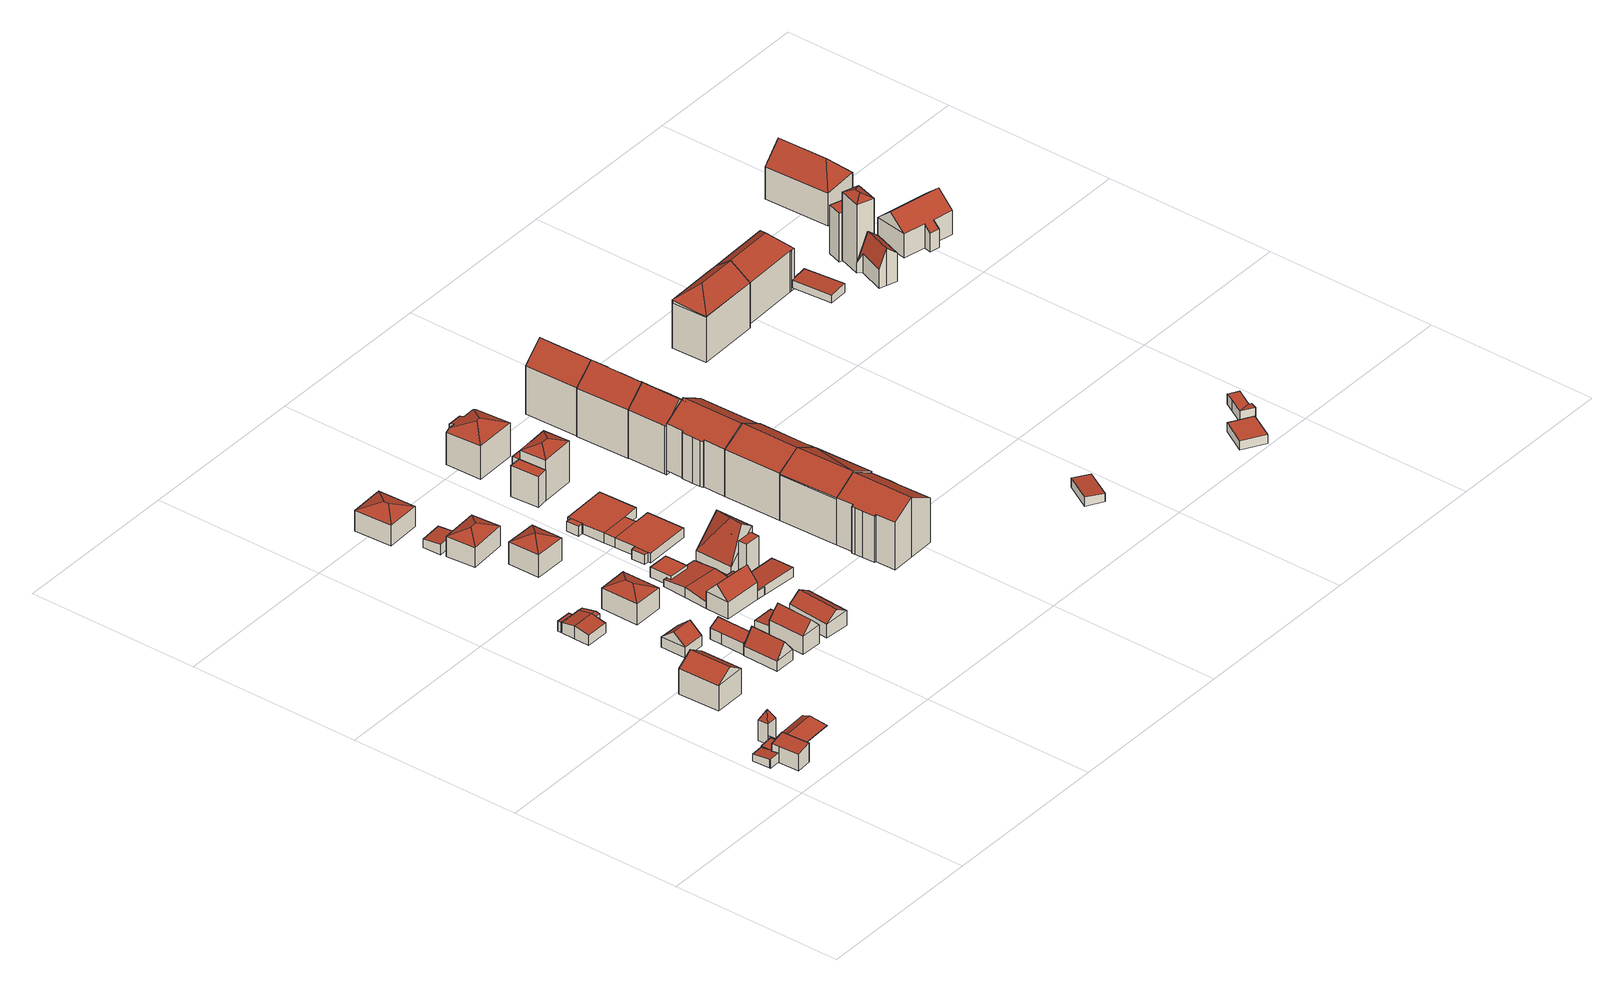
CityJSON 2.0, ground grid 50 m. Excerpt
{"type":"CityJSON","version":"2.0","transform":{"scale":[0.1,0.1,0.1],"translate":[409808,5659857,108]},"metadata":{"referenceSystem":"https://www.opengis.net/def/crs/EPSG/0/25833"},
"CityObjects":{
"building1":{"type":"Building","attributes":{"Dachtyp_tdc":"tdcPolyFlatRoof","Gemeindeschluessel":14612000,"Dachneigung":5.55,"QualitaetDacherkennung":93,"Geometrietyp2DReferenz":"3000","measuredHeight":2.66,"function":"31001_9998","roofType":"2100"},"geometry":[{"type":"Solid","lod":"2","boundaries":[[[[0,1,2,3]],[[1,4,5,2]],[[4,6,7,5]],[[6,8,9,7]],[[8,10,11,9]],[[10,12,13,11]],[[12,0,3,13]],[[12,10,8,6,4,1,0]],[[3,2,5,7,9,11,13]]]],"semantics":{"surfaces":[{"type":"WallSurface"},{"type":"RoofSurface"},{"type":"GroundSurface"}],"values":[[0,0,0,0,0,0,0,1,2]]}}]},
"building2":{"type":"Building","attributes":{"Dachtyp_tdc":"tdcPolyFlatRoof","Gemeindeschluessel":14612000,"Dachneigung":9.19,"QualitaetDacherkennung":72,"Geometrietyp2DReferenz":"3000","measuredHeight":5.71,"function":"31001_9998","roofType":"2100"},"geometry":[{"type":"Solid","lod":"2","boundaries":[[[[14,15,16,17]],[[15,18,19,16]],[[18,20,21,19]],[[20,22,23,21]],[[22,24,25,23]],[[24,14,17,25]],[[24,22,20,18,15,14]],[[17,16,19,21,23,25]]]],"semantics":{"surfaces":[{"type":"WallSurface"},{"type":"RoofSurface"},{"type":"GroundSurface"}],"values":[[0,0,0,0,0,0,1,2]]}}]},
"building3":{"type":"Building","attributes":{"Gemeindeschluessel":14612000,"Dachneigung":90,"Dachorientierung":0,"MittlereTraufHoehe":113.67,"QualitaetDacherkennung":63,"ObjektHoehe":2.41,"BodenHoehe":111.26,"Geometrietyp2DReferenz":"3000","AbsoluteHoehe":113.67,"Dachflaeche":14.37,"measuredHeight":2.41,"function":"31001_9998","roofType":"1000","storeysAboveGround":1},"geometry":[{"type":"MultiSurface","lod":"2","boundaries":[[[26,27,9,11]],[[27,28,29,9]],[[28,30,31,29]],[[30,26,11,31]],[[30,28,27,26]],[[11,9,29,31]]],"semantics":{"surfaces":[{"type":"WallSurface"},{"type":"RoofSurface"},{"type":"GroundSurface"}],"values":[0,0,0,0,1,2]}}]},
"building4":{"type":"Building","attributes":{"Gemeindeschluessel":14612000,"Geometrietyp2DReferenz":"3000","function":"31001_9998","roofType":"9999"},"children":["building4-1","building4-2"]},
"building4-1":{"type":"BuildingPart","attributes":{"Dachtyp_tdc":"tdcFreeFormRoof","Dachneigung":36.39,"QualitaetDacherkennung":19,"Geometrietyp2DReferenz":"3000","measuredHeight":2.85,"roofType":"5000"},"parents":["building4"],"geometry":[{"type":"MultiSurface","lod":"2","boundaries":[[[32,33,34,35]],[[33,36,37,34]],[[36,38,39,37]],[[40,38,36]],[[41,40,36,33]],[[41,33,32]],[[40,41,32,42,38]],[[35,34,37,39,43]]],"semantics":{"surfaces":[{"type":"WallSurface"},{"type":"RoofSurface"},{"type":"GroundSurface"}],"values":[0,0,0,0,1,1,1,2]}}]},
"building4-2":{"type":"BuildingPart","attributes":{"Dachtyp_tdc":"tdcFreeFormRoof","Dachneigung":62.04,"QualitaetDacherkennung":22,"Geometrietyp2DReferenz":"3000","measuredHeight":9.02,"roofType":"5000"},"parents":["building4"],"geometry":[{"type":"MultiSurface","lod":"2","boundaries":[[[44,45,46,39,38]],[[45,47,48,46]],[[47,49,42,43,48]],[[50,51,47,45]],[[50,45,44]],[[51,50,44,49]],[[51,49,47]],[[43,39,46,48]]],"semantics":{"surfaces":[{"type":"WallSurface"},{"type":"RoofSurface"},{"type":"GroundSurface"}],"values":[0,0,0,1,1,1,1,2]}}]},
"building5":{"type":"Building","attributes":{"Dachtyp_tdc":"tdcGableRoof","Gemeindeschluessel":14612000,"Dachneigung":33.77,"QualitaetDacherkennung":97,"Geometrietyp2DReferenz":"3000","measuredHeight":10.69,"function":"31001_9998","roofType":"3100"},"geometry":[{"type":"Solid","lod":"2","boundaries":[[[[52,53,54,55]],[[53,56,57,54]],[[56,58,59,57]],[[58,52,55,59]],[[56,53,60]],[[52,58,61]],[[53,52,61,60]],[[58,56,60,61]],[[55,54,57,59]]]],"semantics":{"surfaces":[{"type":"WallSurface"},{"type":"RoofSurface"},{"type":"GroundSurface"}],"values":[[0,0,0,0,0,0,1,1,2]]}}]},
"building6":{"type":"Building","attributes":{"Dachtyp_tdc":"tdcPolyFlatRoof","Gemeindeschluessel":14612000,"Dachneigung":5.73,"QualitaetDacherkennung":100,"Geometrietyp2DReferenz":"3000","measuredHeight":3.05,"function":"31001_9998","roofType":"2100"},"geometry":[{"type":"Solid","lod":"2","boundaries":[[[[62,63,64,65]],[[63,66,67,64]],[[66,68,69,67]],[[68,62,65,69]],[[68,66,63,62]],[[65,64,67,69]]]],"semantics":{"surfaces":[{"type":"WallSurface"},{"type":"RoofSurface"},{"type":"GroundSurface"}],"values":[[0,0,0,0,1,2]]}}]},
"building7":{"type":"Building","attributes":{"Gemeindeschluessel":14612000,"Geometrietyp2DReferenz":"3000","function":"31001_9998","roofType":"9999"},"children":["building7-1","building7-2"]},
"building7-1":{"type":"BuildingPart","attributes":{"Dachtyp_tdc":"tdcGableRoof","Dachneigung":11.81,"QualitaetDacherkennung":100,"Geometrietyp2DReferenz":"3000","measuredHeight":3.91,"roofType":"3100"},"parents":["building7"],"geometry":[{"type":"MultiSurface","lod":"2","boundaries":[[[70,71,72,73]],[[70,74,75,71]],[[74,76,77,75]],[[76,78,79,77]],[[74,70,73,80]],[[80,78,76,74]],[[79,81,72,71,75,77]]],"semantics":{"surfaces":[{"type":"WallSurface"},{"type":"RoofSurface"},{"type":"GroundSurface"}],"values":[0,0,0,0,1,1,2]}}]},
"building7-2":{"type":"BuildingPart","attributes":{"Dachtyp_tdc":"tdcGableRoof","Dachneigung":11.22,"QualitaetDacherkennung":94,"Geometrietyp2DReferenz":"3000","measuredHeight":3.87,"roofType":"3100"},"parents":["building7"],"geometry":[{"type":"MultiSurface","lod":"2","boundaries":[[[82,83,84,85]],[[83,62,65,84]],[[62,68,69,65]],[[68,73,72,69]],[[78,86,87,79]],[[86,82,85,87]],[[80,73,68,62,83]],[[83,82,86,78,80]],[[85,84,65,69,72,81,79,87]]],"semantics":{"surfaces":[{"type":"WallSurface"},{"type":"RoofSurface"},{"type":"GroundSurface"}],"values":[0,0,0,0,0,0,1,1,2]}}]},
"building8":{"type":"Building","attributes":{"Dachtyp_tdc":"tdcGableRoof","Gemeindeschluessel":14612000,"Dachneigung":41.27,"QualitaetDacherkennung":98,"Geometrietyp2DReferenz":"3000","measuredHeight":6.26,"function":"31001_9998","roofType":"3100"},"geometry":[{"type":"Solid","lod":"2","boundaries":[[[[88,89,90,91]],[[89,92,93,90]],[[92,94,95,93]],[[94,88,91,95]],[[92,89,96]],[[88,94,97]],[[89,88,97,96]],[[94,92,96,97]],[[91,90,93,95]]]],"semantics":{"surfaces":[{"type":"WallSurface"},{"type":"RoofSurface"},{"type":"GroundSurface"}],"values":[[0,0,0,0,0,0,1,1,2]]}}]},
"building9":{"type":"Building","attributes":{"Dachtyp_tdc":"tdcFreeFormRoof","Gemeindeschluessel":14612000,"Dachneigung":52.79,"QualitaetDacherkennung":95,"Geometrietyp2DReferenz":"3000","measuredHeight":7.08,"function":"31001_9998","roofType":"5000"},"geometry":[{"type":"Solid","lod":"2","boundaries":[[[[98,99,100,101]],[[99,102,103,100]],[[102,104,105,103]],[[104,106,107,105]],[[106,98,101,107]],[[99,98,106,108]],[[108,106,104,102]],[[102,99,108]],[[101,100,103,105,107]]]],"semantics":{"surfaces":[{"type":"WallSurface"},{"type":"RoofSurface"},{"type":"GroundSurface"}],"values":[[0,0,0,0,0,1,1,0,2]]}}]},
"building10":{"type":"Building","attributes":{"Dachtyp_tdc":"tdcPolyFlatRoof","Gemeindeschluessel":14612000,"Dachneigung":26.2,"QualitaetDacherkennung":65,"Geometrietyp2DReferenz":"3000","measuredHeight":5,"function":"31001_9998","roofType":"2100"},"geometry":[{"type":"Solid","lod":"2","boundaries":[[[[109,110,111,112]],[[110,113,114,111]],[[113,115,116,114]],[[115,117,118,116]],[[117,119,120,118]],[[119,109,112,120]],[[119,117,115,113,110,109]],[[112,111,114,116,118,120]]]],"semantics":{"surfaces":[{"type":"WallSurface"},{"type":"RoofSurface"},{"type":"GroundSurface"}],"values":[[0,0,0,0,0,0,1,2]]}}]},
"building11":{"type":"Building","attributes":{"Dachtyp_tdc":"tdcFreeFormRoof","Gemeindeschluessel":14612000,"Dachneigung":22.18,"QualitaetDacherkennung":99,"Geometrietyp2DReferenz":"3000","measuredHeight":8.03,"function":"31001_9998","roofType":"5000"},"geometry":[{"type":"Solid","lod":"2","boundaries":[[[[121,122,123,124]],[[122,125,126,123]],[[125,127,128,126]],[[127,129,130,128]],[[129,121,124,130]],[[121,129,131]],[[125,132,127]],[[127,132,131,129]],[[132,125,122,121,131]],[[124,123,126,128,130]]]],"semantics":{"surfaces":[{"type":"WallSurface"},{"type":"RoofSurface"},{"type":"GroundSurface"}],"values":[[0,0,0,0,0,1,1,1,1,2]]}}]},
"building12":{"type":"Building","attributes":{"Dachtyp_tdc":"tdcGableRoof","Gemeindeschluessel":14612000,"Dachneigung":47.67,"QualitaetDacherkennung":96,"Geometrietyp2DReferenz":"3000","measuredHeight":8.75,"function":"31001_9998","roofType":"3100"},"geometry":[{"type":"Solid","lod":"2","boundaries":[[[[133,134,135,136]],[[134,137,138,135]],[[137,139,140,138]],[[139,133,136,140]],[[137,134,141]],[[133,139,142]],[[134,133,142,141]],[[139,137,141,142]],[[136,135,138,140]]]],"semantics":{"surfaces":[{"type":"WallSurface"},{"type":"RoofSurface"},{"type":"GroundSurface"}],"values":[[0,0,0,0,0,0,1,1,2]]}}]},
"building13":{"type":"Building","attributes":{"Dachtyp_tdc":"tdcPolyFlatRoof","Gemeindeschluessel":14612000,"Dachneigung":5.25,"QualitaetDacherkennung":80,"Geometrietyp2DReferenz":"3000","measuredHeight":3.21,"function":"31001_9998","roofType":"2100"},"geometry":[{"type":"Solid","lod":"2","boundaries":[[[[143,144,145,146]],[[144,147,148,145]],[[147,149,150,148]],[[149,143,146,150]],[[149,147,144,143]],[[146,145,148,150]]]],"semantics":{"surfaces":[{"type":"WallSurface"},{"type":"RoofSurface"},{"type":"GroundSurface"}],"values":[[0,0,0,0,1,2]]}}]},
"building14":{"type":"Building","attributes":{"Dachtyp_tdc":"tdcPolyFlatRoof","Gemeindeschluessel":14612000,"Dachneigung":6.08,"QualitaetDacherkennung":90,"Geometrietyp2DReferenz":"3000","measuredHeight":3.07,"function":"31001_9998","roofType":"2100"},"geometry":[{"type":"Solid","lod":"2","boundaries":[[[[151,152,153,154]],[[152,155,156,153]],[[155,157,158,156]],[[157,151,154,158]],[[157,155,152,151]],[[154,153,156,158]]]],"semantics":{"surfaces":[{"type":"WallSurface"},{"type":"RoofSurface"},{"type":"GroundSurface"}],"values":[[0,0,0,0,1,2]]}}]},
"building15":{"type":"Building","attributes":{"Dachtyp_tdc":"tdcHipRoof","Gemeindeschluessel":14612000,"Dachneigung":22.45,"QualitaetDacherkennung":80,"Geometrietyp2DReferenz":"3000","measuredHeight":7.75,"function":"31001_9998","roofType":"3200"},"geometry":[{"type":"Solid","lod":"2","boundaries":[[[[159,160,161,162]],[[160,163,164,161]],[[163,165,166,164]],[[165,159,162,166]],[[163,160,167]],[[159,165,168]],[[160,159,168,167]],[[165,163,167,168]],[[162,161,164,166]]]],"semantics":{"surfaces":[{"type":"WallSurface"},{"type":"RoofSurface"},{"type":"GroundSurface"}],"values":[[0,0,0,0,1,1,1,1,2]]}}]},
"building16":{"type":"Building","attributes":{"Dachtyp_tdc":"tdcTentRoof","Gemeindeschluessel":14612000,"Dachneigung":21.38,"QualitaetDacherkennung":92,"Geometrietyp2DReferenz":"3000","measuredHeight":8.68,"function":"31001_9998","roofType":"3500"},"geometry":[{"type":"Solid","lod":"2","boundaries":[[[[169,170,171,172]],[[170,173,174,171]],[[173,175,176,174]],[[175,169,172,176]],[[170,169,177]],[[173,170,177]],[[175,173,177]],[[169,175,177]],[[172,171,174,176]]]],"semantics":{"surfaces":[{"type":"WallSurface"},{"type":"RoofSurface"},{"type":"GroundSurface"}],"values":[[0,0,0,0,1,1,1,1,2]]}}]},
"building17":{"type":"Building","attributes":{"Dachtyp_tdc":"tdcFreeFormRoof","Gemeindeschluessel":14612000,"Dachneigung":21.27,"QualitaetDacherkennung":87,"Geometrietyp2DReferenz":"3000","measuredHeight":8.02,"function":"31001_9998","roofType":"5000"},"geometry":[{"type":"Solid","lod":"2","boundaries":[[[[178,179,180,181]],[[179,182,183,180]],[[182,184,185,183]],[[184,178,181,185]],[[186,184,182]],[[187,186,182,179]],[[187,179,178]],[[186,187,178,184]],[[181,180,183,185]]]],"semantics":{"surfaces":[{"type":"WallSurface"},{"type":"RoofSurface"},{"type":"GroundSurface"}],"values":[[0,0,0,0,1,1,1,1,2]]}}]},
"building18":{"type":"Building","attributes":{"Dachtyp_tdc":"tdcFreeFormRoof","Gemeindeschluessel":14612000,"Dachneigung":46.26,"QualitaetDacherkennung":90,"Geometrietyp2DReferenz":"3000","measuredHeight":8.81,"function":"31001_9998","roofType":"5000"},"geometry":[{"type":"Solid","lod":"2","boundaries":[[[[188,189,190,191]],[[189,192,193,190]],[[192,194,195,193]],[[194,188,191,195]],[[188,196,197,189]],[[196,194,192,197]],[[192,189,197]],[[188,194,196]],[[191,190,193,195]]]],"semantics":{"surfaces":[{"type":"WallSurface"},{"type":"RoofSurface"},{"type":"GroundSurface"}],"values":[[0,0,0,0,1,1,0,0,2]]}}]},
"building19":{"type":"Building","attributes":{"Dachtyp_tdc":"tdcGableRoof","Gemeindeschluessel":14612000,"Dachneigung":34.18,"QualitaetDacherkennung":93,"Geometrietyp2DReferenz":"3000","measuredHeight":6.57,"function":"31001_9998","roofType":"3100"},"geometry":[{"type":"Solid","lod":"2","boundaries":[[[[198,199,200,201]],[[199,202,203,200]],[[202,204,205,203]],[[204,198,201,205]],[[202,199,206]],[[198,204,207]],[[199,198,207,206]],[[204,202,206,207]],[[201,200,203,205]]]],"semantics":{"surfaces":[{"type":"WallSurface"},{"type":"RoofSurface"},{"type":"GroundSurface"}],"values":[[0,0,0,0,0,0,1,1,2]]}}]},
"building20":{"type":"Building","attributes":{"Gemeindeschluessel":14612000,"Dachneigung":82.67,"Dachorientierung":-86.06,"MittlereTraufHoehe":114.1,"QualitaetDacherkennung":48,"ObjektHoehe":3.02,"BodenHoehe":111.62,"Geometrietyp2DReferenz":"3000","AbsoluteHoehe":114.64,"Dachflaeche":153.71,"measuredHeight":3.02,"function":"31001_9998","roofType":"3100","storeysAboveGround":1},"geometry":[{"type":"MultiSurface","lod":"2","boundaries":[[[208,209,210,211]],[[209,212,213,210]],[[212,214,215,213]],[[214,216,217,215]],[[216,218,219,217]],[[218,220,221,219]],[[220,222,223,221]],[[222,208,211,223]],[[209,208,222,220,218,216]],[[216,214,212,209]],[[211,210,213,215,217,219,221,223]]],"semantics":{"surfaces":[{"type":"WallSurface"},{"type":"RoofSurface"},{"type":"GroundSurface"}],"values":[0,0,0,0,0,0,0,0,1,1,2]}}]},
"building21":{"type":"Building","attributes":{"Dachtyp_tdc":"tdcPolyFlatRoof","Gemeindeschluessel":14612000,"Dachneigung":0,"QualitaetDacherkennung":33,"Geometrietyp2DReferenz":"3000","measuredHeight":3,"function":"31001_9998","roofType":"1000"},"geometry":[{"type":"Solid","lod":"2","boundaries":[[[[224,225,226,227]],[[225,228,229,226]],[[228,230,231,229]],[[230,224,227,231]],[[230,228,225,224]],[[227,226,229,231]]]],"semantics":{"surfaces":[{"type":"WallSurface"},{"type":"RoofSurface"},{"type":"GroundSurface"}],"values":[[0,0,0,0,1,2]]}}]},
"building22":{"type":"Building","attributes":{"Gemeindeschluessel":14612000,"Dachneigung":90,"Dachorientierung":0,"MittlereTraufHoehe":114.03,"QualitaetDacherkennung":100,"ObjektHoehe":2.34,"BodenHoehe":111.69,"Geometrietyp2DReferenz":"3000","AbsoluteHoehe":114.03,"Dachflaeche":29.29,"measuredHeight":2.34,"function":"31001_9998","roofType":"1000","storeysAboveGround":1},"geometry":[{"type":"MultiSurface","lod":"2","boundaries":[[[232,233,234,195]],[[233,235,236,234]],[[235,237,238,236]],[[237,239,240,238]],[[239,232,195,240]],[[239,237,235,233,232]],[[195,234,236,238,240]]],"semantics":{"surfaces":[{"type":"WallSurface"},{"type":"RoofSurface"},{"type":"GroundSurface"}],"values":[0,0,0,0,0,1,2]}}]},
"building23":{"type":"Building","attributes":{"Dachtyp_tdc":"tdcPolyFlatRoof","Gemeindeschluessel":14612000,"Dachneigung":3.75,"QualitaetDacherkennung":31,"Geometrietyp2DReferenz":"3000","measuredHeight":2.79,"function":"31001_9998","roofType":"2100"},"geometry":[{"type":"Solid","lod":"2","boundaries":[[[[241,242,243,244]],[[242,245,246,243]],[[245,247,248,246]],[[247,241,244,248]],[[247,245,242,241]],[[244,243,246,248]]]],"semantics":{"surfaces":[{"type":"WallSurface"},{"type":"RoofSurface"},{"type":"GroundSurface"}],"values":[[0,0,0,0,1,2]]}}]},
"building24":{"type":"Building","attributes":{"Gemeindeschluessel":14612000,"Dachneigung":90,"Dachorientierung":0,"MittlereTraufHoehe":120.57,"QualitaetDacherkennung":13,"ObjektHoehe":9.18,"BodenHoehe":111.4,"Geometrietyp2DReferenz":"3000","AbsoluteHoehe":120.57,"Dachflaeche":16.05,"measuredHeight":9.18,"function":"31001_9998","roofType":"1000","storeysAboveGround":3},"geometry":[{"type":"MultiSurface","lod":"2","boundaries":[[[249,250,251,252]],[[250,253,254,251]],[[253,255,256,254]],[[255,249,252,256]],[[255,253,250,249]],[[252,251,254,256]]],"semantics":{"surfaces":[{"type":"WallSurface"},{"type":"RoofSurface"},{"type":"GroundSurface"}],"values":[0,0,0,0,1,2]}}]},
"building25":{"type":"Building","attributes":{"Dachtyp_tdc":"tdcHipAndGableRoof","Gemeindeschluessel":14612000,"Dachneigung":67.57,"QualitaetDacherkennung":11,"Geometrietyp2DReferenz":"3000","measuredHeight":13.46,"function":"31001_9998","roofType":"5000"},"geometry":[{"type":"Solid","lod":"2","boundaries":[[[[257,258,259,260]],[[258,261,262,259]],[[261,263,264,262]],[[263,257,260,264]],[[261,258,265]],[[257,263,266]],[[258,257,266,265]],[[263,261,265,266]],[[260,259,262,264]]]],"semantics":{"surfaces":[{"type":"WallSurface"},{"type":"RoofSurface"},{"type":"GroundSurface"}],"values":[[0,0,0,0,1,0,1,1,2]]}}]},
"building26":{"type":"Building","attributes":{"Gemeindeschluessel":14612000,"Dachneigung":57.31,"Dachorientierung":-88.56,"MittlereTraufHoehe":120.57,"QualitaetDacherkennung":36,"ObjektHoehe":9.57,"BodenHoehe":112,"Geometrietyp2DReferenz":"3000","AbsoluteHoehe":121.57,"Dachflaeche":17.64,"measuredHeight":9.57,"function":"31001_9998","roofType":"3100","storeysAboveGround":3},"geometry":[{"type":"MultiSurface","lod":"2","boundaries":[[[267,268,269,270]],[[268,250,271,269]],[[250,249,272,271]],[[249,267,270,272]],[[250,268,273]],[[267,249,274]],[[268,267,274,273]],[[249,250,273,274]],[[270,269,271,272]]],"semantics":{"surfaces":[{"type":"WallSurface"},{"type":"RoofSurface"},{"type":"GroundSurface"}],"values":[0,0,0,0,0,0,1,1,2]}}]},
"building27":{"type":"Building","attributes":{"Gemeindeschluessel":14612000,"Geometrietyp2DReferenz":"3000","function":"31001_9998","roofType":"9999"},"children":["building27-1","building27-2","building27-3","building27-4","building27-5"]},
"building27-1":{"type":"BuildingPart","attributes":{"Dachtyp_tdc":"tdcPolyFlatRoof","Dachneigung":0,"QualitaetDacherkennung":92,"Geometrietyp2DReferenz":"3000","measuredHeight":2.86,"roofType":"1000"},"parents":["building27"],"geometry":[{"type":"MultiSurface","lod":"2","boundaries":[[[275,276,277,278]],[[279,280,281,282]],[[279,283,284,280]],[[285,286,287,288]],[[286,289,290,287]],[[289,275,278,290]],[[289,286,285,283,279,282,276,275]],[[278,277,281,280,284,288,287,290]]],"semantics":{"surfaces":[{"type":"WallSurface"},{"type":"RoofSurface"},{"type":"GroundSurface"}],"values":[0,0,0,0,0,0,1,2]}}]},
"building27-2":{"type":"BuildingPart","attributes":{"Dachtyp_tdc":"tdcPolyFlatRoof","Dachneigung":0,"QualitaetDacherkennung":92,"Geometrietyp2DReferenz":"3000","measuredHeight":2.86,"roofType":"1000"},"parents":["building27"],"geometry":[{"type":"MultiSurface","lod":"2","boundaries":[[[283,291,292,284]],[[293,285,288,294]],[[293,291,283,285]],[[288,284,292,294]]],"semantics":{"surfaces":[{"type":"WallSurface"},{"type":"RoofSurface"},{"type":"GroundSurface"}],"values":[0,0,1,2]}}]},
"building27-3":{"type":"BuildingPart","attributes":{"Dachtyp_tdc":"tdcPolyFlatRoof","Dachneigung":0,"QualitaetDacherkennung":96,"Geometrietyp2DReferenz":"3000","measuredHeight":2.86,"roofType":"1000"},"parents":["building27"],"geometry":[{"type":"MultiSurface","lod":"2","boundaries":[[[295,296,297,298]],[[296,299,300,297]],[[301,302,303,304]],[[302,295,298,303]],[[302,301,299,296,295]],[[298,297,300,304,303]]],"semantics":{"surfaces":[{"type":"WallSurface"},{"type":"RoofSurface"},{"type":"GroundSurface"}],"values":[0,0,0,0,1,2]}}]},
"building27-4":{"type":"BuildingPart","attributes":{"Dachtyp_tdc":"tdcPolyFlatRoof","Dachneigung":0,"QualitaetDacherkennung":95,"Geometrietyp2DReferenz":"3000","measuredHeight":2.86,"roofType":"1000"},"parents":["building27"],"geometry":[{"type":"MultiSurface","lod":"2","boundaries":[[[305,306,307,308]],[[306,309,310,307]],[[309,293,294,310]],[[309,306,305,311,299,301,302,291,293]],[[294,292,303,304,300,312,308,307,310]],[[302,303,292,291]],[[302,301,304,303]],[[299,311,312,300]],[[311,305,308,312]]],"semantics":{"surfaces":[{"type":"WallSurface"},{"type":"RoofSurface"},{"type":"GroundSurface"}],"values":[0,0,0,1,2,0,0,0,0]}}]},
"building27-5":{"type":"BuildingPart","attributes":{"Dachtyp_tdc":"tdcPolyFlatRoof","Dachneigung":0,"QualitaetDacherkennung":100,"Geometrietyp2DReferenz":"3000","measuredHeight":2.85,"roofType":"1000"},"parents":["building27"],"geometry":[{"type":"MultiSurface","lod":"2","boundaries":[[[313,314,315,316]],[[314,282,281,315]],[[276,313,316,277]],[[276,282,314,313]],[[316,315,281,277]]],"semantics":{"surfaces":[{"type":"WallSurface"},{"type":"RoofSurface"},{"type":"GroundSurface"}],"values":[0,0,0,1,2]}}]},
"building28":{"type":"Building","attributes":{"Dachtyp_tdc":"tdcPolyFlatRoof","Gemeindeschluessel":14612000,"Dachneigung":0,"QualitaetDacherkennung":67,"Geometrietyp2DReferenz":"3000","measuredHeight":9.26,"function":"31001_9998","roofType":"1000"},"geometry":[{"type":"Solid","lod":"2","boundaries":[[[[317,318,319,320]],[[318,321,322,319]],[[321,323,324,322]],[[323,317,320,324]],[[323,321,318,317]],[[320,319,322,324]]]],"semantics":{"surfaces":[{"type":"WallSurface"},{"type":"RoofSurface"},{"type":"GroundSurface"}],"values":[[0,0,0,0,1,2]]}}]},
"building29":{"type":"Building","attributes":{"Gemeindeschluessel":14612000,"Geometrietyp2DReferenz":"3000","function":"31001_9998","roofType":"9999"},"children":["building29-1","building29-2"]},
"building29-1":{"type":"BuildingPart","attributes":{"Dachtyp_tdc":"tdcPolyFlatRoof","Dachneigung":2.6,"QualitaetDacherkennung":52,"Geometrietyp2DReferenz":"3000","measuredHeight":9.42,"roofType":"2100"},"parents":["building29"],"geometry":[{"type":"MultiSurface","lod":"2","boundaries":[[[325,323,326,327]],[[323,328,329,326]],[[328,330,331,329]],[[330,332,333,331]],[[332,330,328,323,325]],[[327,326,329,331,333]]],"semantics":{"surfaces":[{"type":"WallSurface"},{"type":"RoofSurface"},{"type":"GroundSurface"}],"values":[0,0,0,0,1,2]}}]},
"building29-2":{"type":"BuildingPart","attributes":{"Dachtyp_tdc":"tdcHipRoof","Dachneigung":21.8,"QualitaetDacherkennung":83,"Geometrietyp2DReferenz":"3000","measuredHeight":13.75,"roofType":"3200"},"parents":["building29"],"geometry":[{"type":"MultiSurface","lod":"2","boundaries":[[[334,335,325,327,336]],[[337,338,339,333,332]],[[338,340,341,339]],[[340,334,336,341]],[[335,334,342]],[[340,338,343]],[[334,340,343,342]],[[338,337,335,342,343]],[[336,327,333,339,341]]],"semantics":{"surfaces":[{"type":"WallSurface"},{"type":"RoofSurface"},{"type":"GroundSurface"}],"values":[0,0,0,0,1,1,1,1,2]}}]},
"building30":{"type":"Building","attributes":{"Dachtyp_tdc":"tdcFreeFormRoof","Gemeindeschluessel":14612000,"Dachneigung":21.97,"QualitaetDacherkennung":67,"Geometrietyp2DReferenz":"3000","measuredHeight":12.29,"function":"31001_9998","roofType":"5000"},"geometry":[{"type":"Solid","lod":"2","boundaries":[[[[344,345,346,347]],[[345,348,349,346]],[[348,350,351,349]],[[350,352,353,351]],[[352,354,355,353]],[[354,356,357,355]],[[356,358,359,357]],[[358,344,347,359]],[[350,348,360,361]],[[352,362,363,354]],[[362,361,360,345,344,358,356,363]],[[350,361,362,352]],[[348,345,360]],[[356,354,363]],[[347,346,349,351,353,355,357,359]]]],"semantics":{"surfaces":[{"type":"WallSurface"},{"type":"RoofSurface"},{"type":"GroundSurface"}],"values":[[0,0,0,0,0,0,0,0,1,1,1,1,0,0,2]]}}]},
"building31":{"type":"Building","attributes":{"Dachtyp_tdc":"tdcGableRoof","Gemeindeschluessel":14612000,"Dachneigung":31.2,"QualitaetDacherkennung":83,"Geometrietyp2DReferenz":"3000","measuredHeight":18.02,"function":"31001_9998","roofType":"3100"},"geometry":[{"type":"Solid","lod":"2","boundaries":[[[[364,365,366,367]],[[365,368,369,366]],[[368,370,371,369]],[[370,372,373,371]],[[372,374,375,373]],[[374,376,377,375]],[[376,378,379,377]],[[378,380,381,379]],[[380,382,383,381]],[[382,384,385,383]],[[384,386,387,385]],[[386,388,389,387]],[[388,390,391,389]],[[390,364,367,391]],[[386,384,382,380,378,376]],[[376,374,372,370,368,365,364,390,388,386]],[[367,366,369,371,373,375,377,379,381,383,385,387,389,391]]]],"semantics":{"surfaces":[{"type":"WallSurface"},{"type":"RoofSurface"},{"type":"GroundSurface"}],"values":[[0,0,0,0,0,0,0,0,0,0,0,0,0,0,1,1,2]]}}]},
"building32":{"type":"Building","attributes":{"Dachtyp_tdc":"tdcFreeFormRoof","Gemeindeschluessel":14612000,"Dachneigung":29.47,"QualitaetDacherkennung":80,"Geometrietyp2DReferenz":"3000","measuredHeight":18.03,"function":"31001_9998","roofType":"5000"},"geometry":[{"type":"Solid","lod":"2","boundaries":[[[[392,393,394,395]],[[393,396,397,394]],[[396,398,399,397]],[[398,400,401,399]],[[400,402,403,401]],[[402,404,379,403]],[[404,405,375,379]],[[405,392,395,375]],[[406,407,408,409]],[[396,400,398]],[[393,400,396]],[[393,410,402,400]],[[406,410,393]],[[393,407,406]],[[404,410,406,409,405]],[[402,410,404]],[[405,409,408,392]],[[392,408,407,393]],[[395,394,397,399,401,403,379,375]]]],"semantics":{"surfaces":[{"type":"WallSurface"},{"type":"RoofSurface"},{"type":"GroundSurface"}],"values":[[0,0,0,0,0,0,0,0,1,1,1,1,1,1,0,0,0,0,2]]}}]},
"building33":{"type":"Building","attributes":{"Dachtyp_tdc":"tdcGableRoof","Gemeindeschluessel":14612000,"Dachneigung":31.17,"QualitaetDacherkennung":81,"Geometrietyp2DReferenz":"3000","measuredHeight":18.03,"function":"31001_9998","roofType":"3100"},"geometry":[{"type":"Solid","lod":"2","boundaries":[[[[411,412,413,414]],[[412,415,416,413]],[[415,417,418,416]],[[417,419,420,418]],[[419,421,422,420]],[[421,423,394,422]],[[423,424,425,394]],[[424,426,395,425]],[[426,427,428,395]],[[427,411,414,428]],[[424,423,421,419,417,415,412,411]],[[411,427,426,424]],[[414,413,416,418,420,422,394,425,395,428]]]],"semantics":{"surfaces":[{"type":"WallSurface"},{"type":"RoofSurface"},{"type":"GroundSurface"}],"values":[[0,0,0,0,0,0,0,0,0,0,1,1,2]]}}]},
"building34":{"type":"Building","attributes":{"Dachtyp_tdc":"tdcGableRoof","Gemeindeschluessel":14612000,"Dachneigung":31.34,"QualitaetDacherkennung":84,"Geometrietyp2DReferenz":"3000","measuredHeight":17.98,"function":"31001_9998","roofType":"3100"},"geometry":[{"type":"Solid","lod":"2","boundaries":[[[[429,430,431,432]],[[430,433,434,431]],[[433,435,436,434]],[[435,437,438,436]],[[437,439,440,438]],[[439,441,442,440]],[[441,443,444,442]],[[443,445,446,444]],[[445,447,448,446]],[[447,449,450,448]],[[449,451,413,450]],[[451,452,453,413]],[[452,454,428,453]],[[454,455,456,428]],[[455,429,432,456]],[[452,451,449,447,445,443,441]],[[441,439,437,435,433,430,429,455,454,452]],[[432,431,434,436,438,440,442,444,446,448,450,413,453,428,456]]]],"semantics":{"surfaces":[{"type":"WallSurface"},{"type":"RoofSurface"},{"type":"GroundSurface"}],"values":[[0,0,0,0,0,0,0,0,0,0,0,0,0,0,0,1,1,2]]}}]},
"building35":{"type":"Building","attributes":{"Dachtyp_tdc":"tdcFreeFormRoof","Gemeindeschluessel":14612000,"Dachneigung":41.24,"QualitaetDacherkennung":89,"Geometrietyp2DReferenz":"3000","measuredHeight":19.57,"function":"31001_9998","roofType":"5000"},"geometry":[{"type":"Solid","lod":"2","boundaries":[[[[457,458,459,460]],[[458,461,462,459]],[[461,463,464,462]],[[463,465,466,464]],[[465,467,468,466]],[[467,469,470,468]],[[469,471,472,470]],[[471,473,474,472]],[[473,475,476,474]],[[475,457,460,476]],[[471,469,467,465,463,461,458,477,478]],[[473,478,477,457,475]],[[458,457,477]],[[473,471,478]],[[460,459,462,464,466,468,470,472,474,476]]]],"semantics":{"surfaces":[{"type":"WallSurface"},{"type":"RoofSurface"},{"type":"GroundSurface"}],"values":[[0,0,0,0,0,0,0,0,0,0,1,1,0,0,2]]}}]},
"building36":{"type":"Building","attributes":{"Dachtyp_tdc":"tdcFreeFormRoof","Gemeindeschluessel":14612000,"Dachneigung":41.33,"QualitaetDacherkennung":88,"Geometrietyp2DReferenz":"3000","measuredHeight":19.69,"function":"31001_9998","roofType":"5000"},"geometry":[{"type":"Solid","lod":"2","boundaries":[[[[479,480,481,482]],[[480,483,484,481]],[[483,485,486,484]],[[485,487,488,486]],[[487,489,490,488]],[[489,458,491,490]],[[458,457,492,491]],[[457,493,494,492]],[[493,495,496,494]],[[495,479,482,496]],[[483,480,479,495,497,498,458,489,487,485]],[[457,498,497,493]],[[457,458,498]],[[495,493,497]],[[482,481,484,486,488,490,491,492,494,496]]]],"semantics":{"surfaces":[{"type":"WallSurface"},{"type":"RoofSurface"},{"type":"GroundSurface"}],"values":[[0,0,0,0,0,0,0,0,0,0,1,1,0,0,2]]}}]},
"building37":{"type":"Building","attributes":{"Dachtyp_tdc":"tdcFreeFormRoof","Gemeindeschluessel":14612000,"Dachneigung":42.07,"QualitaetDacherkennung":83,"Geometrietyp2DReferenz":"3000","measuredHeight":19.68,"function":"31001_9998","roofType":"5000"},"geometry":[{"type":"Solid","lod":"2","boundaries":[[[[499,500,501,502]],[[500,503,504,501]],[[503,505,506,504]],[[505,507,508,506]],[[507,509,510,508]],[[509,495,511,510]],[[495,512,513,511]],[[512,499,502,513]],[[512,514,515,499]],[[495,509,507,505,503,500,515,514]],[[500,499,515]],[[512,495,514]],[[502,501,504,506,508,510,511,513]]]],"semantics":{"surfaces":[{"type":"WallSurface"},{"type":"RoofSurface"},{"type":"GroundSurface"}],"values":[[0,0,0,0,0,0,0,0,1,1,0,0,2]]}}]},
"building38":{"type":"Building","attributes":{"Dachtyp_tdc":"tdcPolyFlatRoof","Gemeindeschluessel":14612000,"Dachneigung":3.03,"QualitaetDacherkennung":78,"Geometrietyp2DReferenz":"3000","measuredHeight":2.73,"function":"31001_9998","roofType":"2100"},"geometry":[{"type":"Solid","lod":"2","boundaries":[[[[516,517,518,519]],[[517,520,521,518]],[[520,522,523,521]],[[522,516,519,523]],[[522,520,517,516]],[[519,518,521,523]]]],"semantics":{"surfaces":[{"type":"WallSurface"},{"type":"RoofSurface"},{"type":"GroundSurface"}],"values":[[0,0,0,0,1,2]]}}]},
"building39":{"type":"Building","attributes":{"Dachtyp_tdc":"tdcHipAndGableRoof","Gemeindeschluessel":14612000,"Dachneigung":36.78,"QualitaetDacherkennung":78,"Geometrietyp2DReferenz":"3000","measuredHeight":17.86,"function":"31001_9998","roofType":"5000"},"geometry":[{"type":"Solid","lod":"2","boundaries":[[[[524,525,526,527]],[[525,528,529,526]],[[528,530,531,529]],[[530,532,533,531]],[[532,534,535,533]],[[534,524,527,535]],[[536,537,538]],[[537,534,539,538]],[[540,541,536,538,539,542]],[[530,540,542,532]],[[532,542,539,534]],[[528,541,540,530]],[[525,536,541,528]],[[524,537,536,525]],[[534,537,524]],[[527,526,529,531,533,535]]]],"semantics":{"surfaces":[{"type":"WallSurface"},{"type":"RoofSurface"},{"type":"GroundSurface"}],"values":[[0,0,0,0,0,0,1,1,1,0,0,0,0,0,0,2]]}}]},
"building40":{"type":"Building","attributes":{"Dachtyp_tdc":"tdcPolyFlatRoof","Gemeindeschluessel":14612000,"Dachneigung":0,"QualitaetDacherkennung":87,"Geometrietyp2DReferenz":"3000","measuredHeight":2.73,"function":"31001_9998","roofType":"1000"},"geometry":[{"type":"Solid","lod":"2","boundaries":[[[[543,544,545,546]],[[544,547,548,545]],[[547,549,550,548]],[[549,543,546,550]],[[549,547,544,543]],[[546,545,548,550]]]],"semantics":{"surfaces":[{"type":"WallSurface"},{"type":"RoofSurface"},{"type":"GroundSurface"}],"values":[[0,0,0,0,1,2]]}}]},
"building41":{"type":"Building","attributes":{"Dachtyp_tdc":"tdcFreeFormRoof","Gemeindeschluessel":14612000,"Dachneigung":36.59,"QualitaetDacherkennung":78,"Geometrietyp2DReferenz":"3000","measuredHeight":16.61,"function":"31001_9998","roofType":"5000"},"geometry":[{"type":"Solid","lod":"2","boundaries":[[[[534,542,551,552]],[[542,553,554,551]],[[553,555,556,554]],[[555,557,558,556]],[[557,559,560,558]],[[559,561,562,560]],[[561,534,552,562]],[[557,555,563]],[[563,555,553,542,564]],[[559,557,563,564,534,561]],[[542,534,564]],[[552,551,554,556,558,560,562]]]],"semantics":{"surfaces":[{"type":"WallSurface"},{"type":"RoofSurface"},{"type":"GroundSurface"}],"values":[[0,0,0,0,0,0,0,1,1,1,0,2]]}}]},
"building42":{"type":"Building","attributes":{"Gemeindeschluessel":14612000,"Geometrietyp2DReferenz":"3000","function":"31001_9998","roofType":"9999"},"children":["building42-1","building42-2"]},
"building42-1":{"type":"BuildingPart","attributes":{"Dachtyp_tdc":"tdcPolyFlatRoof","Dachneigung":6.58,"QualitaetDacherkennung":52,"Geometrietyp2DReferenz":"3000","measuredHeight":3.36,"roofType":"2100"},"parents":["building42"],"geometry":[{"type":"MultiSurface","lod":"2","boundaries":[[[565,566,567,568]],[[565,569,570,566]],[[569,571,572,573,570]],[[569,565,568,571]],[[573,567,566,570]]],"semantics":{"surfaces":[{"type":"WallSurface"},{"type":"RoofSurface"},{"type":"GroundSurface"}],"values":[0,0,0,1,2]}}]},
"building42-2":{"type":"BuildingPart","attributes":{"Dachtyp_tdc":"tdcPolyFlatRoof","Dachneigung":0,"QualitaetDacherkennung":82,"Geometrietyp2DReferenz":"3000","measuredHeight":3.07,"roofType":"1000"},"parents":["building42"],"geometry":[{"type":"MultiSurface","lod":"2","boundaries":[[[574,568,567,575]],[[572,576,577,573]],[[576,578,579,577]],[[578,580,581,579]],[[580,582,583,581]],[[582,574,575,583]],[[582,580,578,576,572,568,574]],[[575,567,573,577,579,581,583]]],"semantics":{"surfaces":[{"type":"WallSurface"},{"type":"RoofSurface"},{"type":"GroundSurface"}],"values":[0,0,0,0,0,0,1,2]}}]},
"building43":{"type":"Building","attributes":{"Dachtyp_tdc":"tdcPolyFlatRoof","Gemeindeschluessel":14612000,"Dachneigung":3.56,"QualitaetDacherkennung":92,"Geometrietyp2DReferenz":"3000","measuredHeight":2.71,"function":"31001_9998","roofType":"2100"},"geometry":[{"type":"Solid","lod":"2","boundaries":[[[[584,585,586,587]],[[585,588,589,586]],[[588,590,591,589]],[[590,592,593,591]],[[592,584,587,593]],[[592,590,588,585,584]],[[587,586,589,591,593]]]],"semantics":{"surfaces":[{"type":"WallSurface"},{"type":"RoofSurface"},{"type":"GroundSurface"}],"values":[[0,0,0,0,0,1,2]]}}]},
"building44":{"type":"Building","attributes":{"Dachtyp_tdc":"tdcGableRoof","Gemeindeschluessel":14612000,"Dachneigung":69.55,"QualitaetDacherkennung":4,"Geometrietyp2DReferenz":"3000","measuredHeight":11.27,"function":"31001_9998","roofType":"3100"},"geometry":[{"type":"Solid","lod":"2","boundaries":[[[[594,595,596,597]],[[595,598,599,596]],[[598,600,601,599]],[[600,602,603,601]],[[602,604,605,603]],[[604,606,607,605]],[[606,608,609,607]],[[608,594,597,609]],[[604,602,600,598,595]],[[595,594,608,606,604]],[[597,596,599,601,603,605,607,609]]]],"semantics":{"surfaces":[{"type":"WallSurface"},{"type":"RoofSurface"},{"type":"GroundSurface"}],"values":[[0,0,0,0,0,0,0,0,1,1,2]]}}]},
"building45":{"type":"Building","attributes":{"Dachtyp_tdc":"tdcFreeFormRoof","Gemeindeschluessel":14612000,"Dachneigung":27.57,"QualitaetDacherkennung":3,"Geometrietyp2DReferenz":"3000","measuredHeight":21.79,"function":"31001_9998","roofType":"5000"},"geometry":[{"type":"Solid","lod":"2","boundaries":[[[[610,611,612,613]],[[611,614,615,612]],[[614,616,617,615]],[[616,618,619,617]],[[618,610,613,619]],[[620,621,618,616]],[[614,620,616]],[[620,614,611]],[[621,620,611,610]],[[621,610,618]],[[613,612,615,617,619]]]],"semantics":{"surfaces":[{"type":"WallSurface"},{"type":"RoofSurface"},{"type":"GroundSurface"}],"values":[[0,0,0,0,0,1,1,1,1,1,2]]}}]},
"building46":{"type":"Building","attributes":{"Dachtyp_tdc":"tdcPolyFlatRoof","Gemeindeschluessel":14612000,"Dachneigung":0,"QualitaetDacherkennung":3,"Geometrietyp2DReferenz":"3000","measuredHeight":14.6,"function":"31001_9998","roofType":"1000"},"geometry":[{"type":"Solid","lod":"2","boundaries":[[[[622,623,624,625]],[[623,626,627,624]],[[626,628,629,627]],[[628,630,631,629]],[[630,622,625,631]],[[630,628,626,623,622]],[[625,624,627,629,631]]]],"semantics":{"surfaces":[{"type":"WallSurface"},{"type":"RoofSurface"},{"type":"GroundSurface"}],"values":[[0,0,0,0,0,1,2]]}}]},
"building47":{"type":"Building","attributes":{"Dachtyp_tdc":"tdcFreeFormRoof","Gemeindeschluessel":14612000,"Dachneigung":37.43,"QualitaetDacherkennung":65,"Geometrietyp2DReferenz":"3000","measuredHeight":11.05,"function":"31001_9998","roofType":"5000"},"geometry":[{"type":"Solid","lod":"2","boundaries":[[[[632,633,634,635]],[[633,636,637,634]],[[636,638,639,637]],[[638,640,641,639]],[[640,642,643,641]],[[642,644,645,643]],[[644,646,647,645]],[[646,632,635,647]],[[648,642,640,649]],[[646,644,648,649,638,636,633,632]],[[640,638,649]],[[644,642,648]],[[635,634,637,639,641,643,645,647]]]],"semantics":{"surfaces":[{"type":"WallSurface"},{"type":"RoofSurface"},{"type":"GroundSurface"}],"values":[[0,0,0,0,0,0,0,0,1,1,0,0,2]]}}]},
"building48":{"type":"Building","attributes":{"Dachtyp_tdc":"tdcFreeFormRoof","Gemeindeschluessel":14612000,"Dachneigung":46.46,"QualitaetDacherkennung":90,"Geometrietyp2DReferenz":"3000","measuredHeight":15.36,"function":"31001_9998","roofType":"5000"},"geometry":[{"type":"Solid","lod":"2","boundaries":[[[[650,651,652,653]],[[651,654,655,652]],[[654,656,657,655]],[[656,658,659,657]],[[658,660,661,659]],[[660,662,663,661]],[[662,650,653,663]],[[664,665,662]],[[664,660,658,656,654,651,666,665]],[[662,665,666,650]],[[651,650,666]],[[662,660,664]],[[653,652,655,657,659,661,663]]]],"semantics":{"surfaces":[{"type":"WallSurface"},{"type":"RoofSurface"},{"type":"GroundSurface"}],"values":[[0,0,0,0,0,0,0,1,1,1,0,0,2]]}}]}
},
"vertices":[
[42,104,60],[9,102,60],[9,102,33],[42,104,33],[8,105,59],[8,105,33],[5,156,54],[5,156,33],[41,158,54],[41,158,33],[43,124,58],[43,124,33],[40,124,58],[40,124,33],
[42,104,80],[40,124,80],[40,124,31],[42,104,31],[43,124,81],[43,124,31],[86,127,88],[86,127,31],[90,47,88],[90,47,31],[45,44,80],[45,44,31],
[43,124,57],[41,158,57],[84,161,57],[84,161,33],[86,127,57],[86,127,33],
[232,178,33],[236,104,33],[236,104,32],[232,178,32],[88,97,33],[88,97,32],[84,170,33],[84,170,32],[86,133,60],[212,140,60],[116,171,33],[116,171,32],
[84,170,94],[83,200,94],[83,200,32],[115,201,94],[115,201,32],[116,171,94],[98,185,122],[101,186,122],
[115,348,113],[112,469,113],[112,469,37],[115,348,37],[205,471,113],[205,471,37],[207,349,113],[207,349,37],[159,470,144],[161,348,144],
[135,852,70],[135,864,69],[135,864,40],[135,852,40],[179,864,69],[179,864,40],[179,851,70],[179,851,40],
[215,850,70],[215,850,40],[202,851,40],[202,851,70],[215,808,79],[215,808,40],[215,796,76],[215,796,40],[201,796,76],[201,796,40],[201,809,79],[201,809,40],
[134,766,70],[134,810,79],[134,810,40],[134,766,40],[200,765,70],[200,765,40],
[305,549,69],[241,550,69],[241,550,37],[305,549,37],[242,625,66],[242,625,37],[306,624,66],[306,624,37],[241,586,100],[305,585,100],
[399,443,68],[397,338,68],[397,338,36],[399,443,36],[336,339,66],[336,339,36],[338,444,65],[338,444,36],[370,444,107],[370,444,36],[367,339,107],
[338,444,72],[339,513,72],[339,513,38],[338,444,38],[340,550,72],[340,550,38],[372,550,88],[372,550,38],[371,512,88],[371,512,38],[370,444,88],[370,444,38],
[365,840,99],[365,839,99],[365,839,37],[365,840,37],[366,729,99],[366,729,37],[278,728,100],[278,728,37],[278,839,100],[278,839,37],[320,797,118],[320,773,118],
[497,439,91],[493,330,91],[493,330,36],[497,439,36],[431,332,90],[431,332,36],[436,441,90],[436,441,36],[462,331,124],[467,440,124],
[499,486,67],[497,439,71],[497,439,39],[499,486,39],[436,441,71],[436,441,39],[437,488,67],[437,488,39],
[218,1292,64],[215,1345,59],[215,1345,33],[218,1292,33],[282,1350,58],[282,1350,33],[283,1296,64],[283,1296,33],
[336,1199,94],[226,1192,94],[226,1192,34],[336,1199,34],[220,1277,94],[220,1277,34],[330,1284,94],[330,1284,34],[267,1238,112],[289,1239,112],
[288,1136,101],[380,1135,101],[380,1135,35],[288,1136,35],[380,1043,103],[380,1043,35],[288,1043,103],[288,1043,35],[334,1090,122],
[275,1417,92],[175,1413,92],[175,1413,31],[275,1417,31],[170,1522,92],[170,1522,31],[271,1527,92],[271,1527,31],[223,1474,111],[223,1460,111],
[543,562,89],[434,568,88],[434,568,37],[543,562,37],[437,638,88],[437,638,37],[547,631,89],[547,631,37],[545,596,125],[436,603,125],
[523,331,76],[534,455,76],[534,455,35],[523,331,35],[604,450,79],[604,450,35],[595,325,79],[595,325,35],[570,453,101],[560,328,101],
[437,638,57],[442,708,66],[442,708,36],[437,638,36],[446,777,57],[446,777,36],[556,769,57],[556,769,36],[551,700,66],[551,700,36],[550,675,63],[550,675,36],[549,666,62],[549,666,36],[547,631,57],[547,631,36],
[517,827,67],[517,760,67],[517,760,37],[517,827,37],[456,762,67],[456,762,37],[456,827,67],[456,827,37],
[547,631,60],[549,666,60],[549,666,37],[577,664,60],[577,664,37],[570,561,60],[570,561,37],[542,563,60],[542,563,37],
[543,564,63],[547,631,58],[547,631,35],[543,564,35],[680,624,58],[680,624,35],[675,554,63],[675,554,35],
[612,683,126],[660,681,126],[660,681,34],[612,683,34],[659,648,126],[659,648,34],[611,649,126],[611,649,34],
[583,675,63],[583,784,64],[583,784,34],[583,675,34],[665,784,140],[665,784,34],[665,674,140],[665,674,34],[627,713,169],[626,675,169],
[612,714,126],[660,712,126],[660,712,40],[612,714,40],[660,681,40],[612,683,40],[660,697,136],[612,698,136],
[535,887,37],[535,896,37],[535,896,8],[535,887,8],[535,936,37],[535,936,8],[534,936,8],[534,936,37],[533,997,37],[533,997,8],[619,999,37],[666,1000,37],[666,1000,8],[619,999,8],[669,890,37],[669,890,8],
[532,1030,37],[532,1030,8],[618,1032,37],[618,1032,8],
[515,1096,37],[514,1133,37],[514,1133,8],[515,1096,8],[530,1133,37],[530,1133,8],[531,1096,37],[530,1096,37],[530,1096,8],[531,1096,8],
[534,1142,37],[662,1146,37],[662,1146,8],[534,1142,8],[665,1034,37],[665,1034,8],[530,1142,37],[530,1142,8],
[521,895,37],[520,935,37],[520,935,8],[521,895,8],
[561,1234,121],[528,1230,121],[528,1230,29],[561,1234,29],[522,1313,121],[522,1313,29],[557,1313,121],[557,1313,29],
[557,1310,121],[557,1313,27],[557,1310,27],[556,1334,120],[556,1334,27],[601,1336,120],[601,1336,27],[602,1313,121],[602,1313,27],
[561,1234,150],[557,1310,149],[561,1234,27],[602,1313,149],[657,1316,149],[657,1316,27],[661,1239,150],[661,1239,27],[595,1274,165],[620,1275,165],
[606,1537,124],[606,1523,130],[606,1523,28],[606,1537,28],[653,1524,124],[653,1524,28],[655,1418,129],[655,1418,28],[534,1415,129],[534,1415,28],[532,1521,124],[532,1521,28],[565,1522,130],[565,1522,28],[565,1537,124],[565,1537,28],[641,1523,130],[600,1470,151],[587,1469,151],[544,1521,130],
[854,441,166],[853,477,166],[853,477,27],[854,441,27],[852,500,166],[852,500,27],[852,510,166],[852,510,27],[857,510,169],[857,510,27],[855,560,169],[855,560,27],[923,562,207],[923,562,27],[999,564,161],[999,564,27],[1001,505,161],[1001,505,27],[1001,482,161],[1001,482,27],[1004,385,161],[1004,385,27],[928,383,207],[928,383,27],[861,382,169],[861,382,27],[859,441,169],[859,441,27],
[850,733,164],[995,735,164],[995,735,27],[850,733,27],[995,730,164],[995,730,27],[995,722,164],[995,722,27],[995,718,164],[995,718,27],[996,703,164],[996,703,27],[999,564,164],[855,560,164],[925,562,207],[920,734,207],[850,733,167],[855,560,168],[999,564,165],
[918,902,207],[992,904,163],[992,904,27],[918,902,27],[994,764,163],[994,764,27],[995,752,163],[995,752,27],[995,747,163],[995,747,27],[995,740,163],[995,740,27],[995,735,163],[921,734,207],[921,734,27],[850,733,169],[847,901,169],[847,901,27],
[843,966,165],[842,974,165],[842,974,27],[843,966,27],[842,997,165],[842,997,27],[842,1030,165],[842,1030,27],[845,1030,168],[845,1030,27],[845,1081,168],[845,1081,27],[913,1083,207],[913,1083,27],[966,1085,175],[966,1085,27],[988,1086,161],[988,1086,27],[989,999,161],[989,999,27],[990,974,161],[990,974,27],[992,904,161],[916,902,207],[916,902,27],[847,901,168],[847,966,168],[847,966,27],
[842,1198,159],[948,1200,166],[948,1200,14],[842,1198,14],[964,1200,153],[964,1200,14],[965,1161,153],[965,1161,14],[951,1161,165],[951,1161,14],[952,1133,165],[952,1133,14],[965,1134,153],[965,1134,14],[966,1085,153],[966,1085,14],[845,1081,160],[845,1081,14],[845,1087,159],[845,1087,14],[899,1199,210],[901,1083,210],
[960,1354,153],[944,1353,167],[944,1353,13],[960,1354,13],[945,1314,166],[945,1314,13],[962,1314,152],[962,1314,13],[963,1242,152],[963,1242,13],[948,1241,166],[948,1241,13],[948,1200,13],[842,1198,13],[837,1354,158],[837,1354,13],[960,1357,153],[960,1357,13],[895,1355,210],[898,1199,210],
[833,1510,159],[938,1513,169],[938,1513,15],[833,1510,15],[955,1513,154],[955,1513,15],[956,1475,154],[956,1475,15],[959,1402,152],[959,1402,15],[960,1360,153],[960,1360,15],[960,1357,15],[837,1354,159],[837,1354,15],[895,1355,211],[891,1512,211],
[1405,261,51],[1452,235,48],[1452,235,23],[1405,261,23],[1408,158,48],[1408,158,23],[1362,185,51],[1362,185,23],
[1274,1294,152],[1271,1396,152],[1271,1396,17],[1274,1294,17],[1417,1400,152],[1417,1400,17],[1441,1401,152],[1441,1401,17],[1451,1401,152],[1451,1401,17],[1454,1298,152],[1454,1298,17],[1271,1396,162],[1274,1294,153],[1332,1353,195],[1452,1356,195],[1441,1401,161],[1417,1400,161],[1451,1401,161],
[1856,3,41],[1793,40,41],[1793,40,14],[1856,3,14],[1834,112,41],[1834,112,14],[1898,76,41],[1898,76,14],
[1451,1401,29],[1454,1298,29],[1483,1402,161],[1483,1402,29],[1633,1407,161],[1633,1407,29],[1636,1303,152],[1636,1303,29],[1627,1303,152],[1627,1303,29],[1621,1303,152],[1621,1303,29],[1597,1361,195],[1452,1357,195],
[1931,111,45],[1931,111,14],[1924,115,14],[1924,115,45],[1919,90,48],[1919,90,14],[1884,110,48],[1884,110,45],[1884,110,14],
[1944,149,45],[1944,149,14],[1910,156,45],[1910,156,14],[1925,183,45],[1925,183,14],[1935,177,45],[1935,177,14],[1954,166,45],[1954,166,14],
[1636,1186,62],[1627,1303,62],[1627,1303,39],[1636,1186,39],[1636,1303,63],[1636,1303,39],[1679,1305,66],[1679,1305,39],[1691,1189,66],[1691,1189,39],
[1801,1112,130],[1772,1122,155],[1772,1122,43],[1801,1112,43],[1752,1129,98],[1752,1129,43],[1778,1200,100],[1778,1200,43],[1770,1214,70],[1770,1214,43],[1801,1203,155],[1801,1203,43],[1818,1197,140],[1818,1197,43],[1829,1193,130],[1829,1193,43],
[1770,1214,246],[1792,1276,246],[1792,1276,41],[1770,1214,41],[1834,1262,246],[1834,1262,41],[1838,1260,246],[1838,1260,41],[1818,1197,246],[1818,1197,41],[1807,1245,259],[1802,1229,259],
[1792,1276,184],[1784,1279,184],[1784,1279,38],[1792,1276,38],[1798,1320,184],[1798,1320,38],[1849,1303,184],[1849,1303,38],[1834,1262,184],[1834,1262,38],
[1980,1122,96],[1953,1128,96],[1953,1128,40],[1980,1122,40],[1958,1149,112],[1958,1149,40],[1894,1163,112],[1894,1163,40],[1915,1261,107],[1915,1261,40],[2066,1230,107],[2066,1230,40],[2044,1131,112],[2044,1131,40],[1985,1143,112],[1985,1143,40],[2055,1181,151],[1904,1212,151],
[1890,1592,127],[1992,1595,133],[1992,1595,30],[1890,1592,30],[1992,1561,133],[1992,1561,30],[1993,1541,133],[1993,1541,30],[1994,1504,132],[1994,1504,30],[1997,1404,132],[1997,1404,30],[1896,1401,127],[1896,1401,30],[1997,1404,133],[1948,1448,183],[1944,1593,183]
]}
